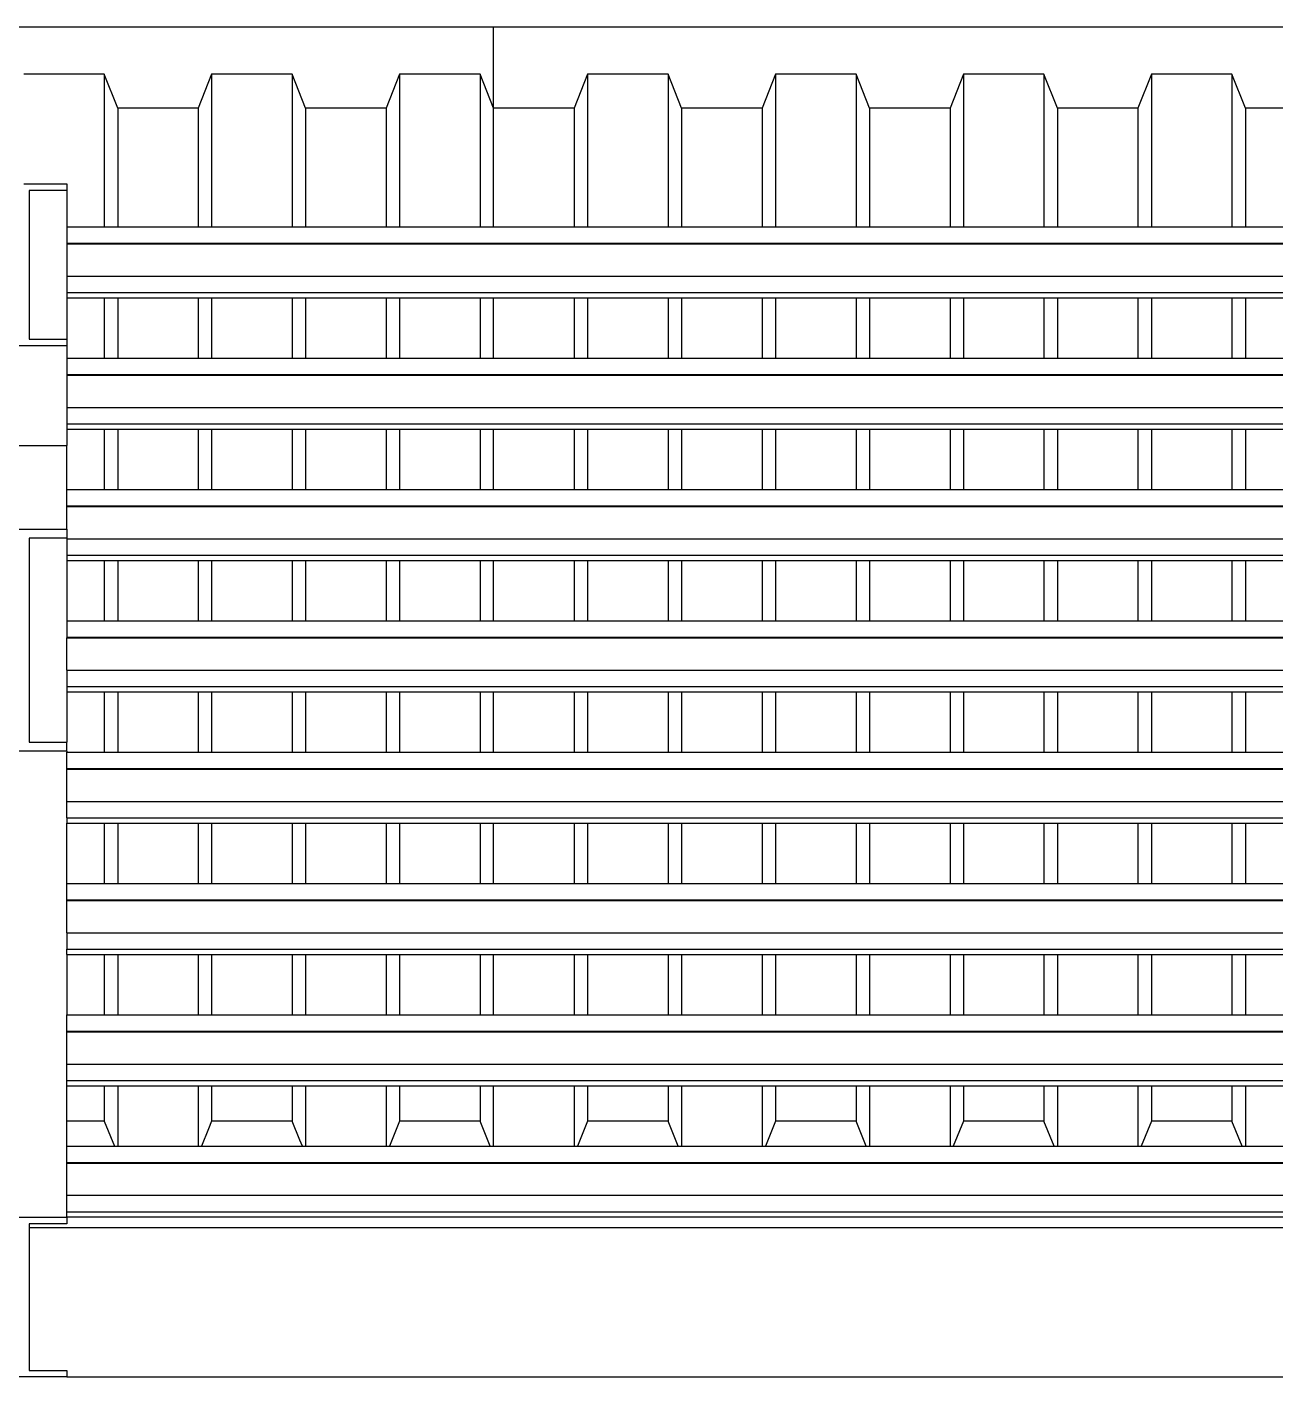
# Model space of a CAD drawing. Extents: x -35.6 to 35.6, y -12.2 to 13.4.
# Drawn here: x -7.485 to -5.61, y 10.833 to 12.861 of the extents above; entities that cross this region are included whole.
import ezdxf

# ---------------------------------------------------------------- set-up
doc = ezdxf.new("R2010")
doc.units = 0
doc.layers.get('0').update_dxf_attribs({"linetype": 'CONTINUOUS'})
doc.layers.add('SECTIONCUTEDGES', color=7, linetype='CONTINUOUS')

msp = doc.modelspace()

# ---------------------------------------------------------------- linework, layer by layer
for p, q in [((-7.3691, 12.7899), (-7.3691, 12.5607)), ((-7.2077, 12.7899), (-7.2077, 12.5607)), ((-7.0867, 12.7899), (-7.0867, 12.5607)), ((-6.9253, 12.7899), (-6.9253, 12.5607)), ((-6.8042, 12.7899), (-6.8042, 12.5607)), ((-6.6429, 12.7899), (-6.6429, 12.5607)), ((-6.5218, 12.7899), (-6.5218, 12.5607)), ((-6.3604, 12.7899), (-6.3604, 12.5607)), ((-6.2394, 12.7899), (-6.2394, 12.5607)), ((-6.078, 12.7899), (-6.078, 12.5607)), ((-5.957, 12.7899), (-5.957, 12.5607)), ((-5.7956, 12.7899), (-5.7956, 12.5607)), ((-5.6746, 12.7899), (-5.6746, 12.5607)), ((-7.3489, 12.7392), (-7.3489, 12.5607)), ((-7.2279, 12.7392), (-7.2279, 12.5607)), ((-7.0665, 12.7392), (-7.0665, 12.5607)), ((-6.9454, 12.7392), (-6.9454, 12.5607)), ((-6.7841, 12.5607), (-6.7841, 12.7392)), ((-6.663, 12.7392), (-6.663, 12.5607)), ((-6.5017, 12.7392), (-6.5017, 12.5607)), ((-6.3806, 12.7392), (-6.3806, 12.5607)), ((-6.2192, 12.7392), (-6.2192, 12.5607)), ((-6.0982, 12.7392), (-6.0982, 12.5607)), ((-5.9368, 12.7392), (-5.9368, 12.5607)), ((-5.8158, 12.7392), (-5.8158, 12.5607)), ((-5.6544, 12.7392), (-5.6544, 12.5607)), ((-7.4252, 12.6154), (-7.4252, 12.5607)), ((-7.4252, 12.5607), (-7.3691, 12.5607)), ((-7.4252, 12.5607), (-7.4252, 12.536)), ((-7.3691, 12.5607), (-7.3489, 12.5607)), ((-7.3489, 12.5607), (-7.2279, 12.5607)), ((-7.2279, 12.5607), (-7.2077, 12.5607)), ((-7.2077, 12.5607), (-7.0867, 12.5607)), ((-7.0867, 12.5607), (-7.0665, 12.5607)), ((-7.0665, 12.5607), (-6.9454, 12.5607)), ((-6.9454, 12.5607), (-6.9253, 12.5607)), ((-6.9253, 12.5607), (-6.8042, 12.5607)), ((-6.8042, 12.5607), (-6.7841, 12.5607)), ((-6.7841, 12.5607), (-6.663, 12.5607)), ((-6.663, 12.5607), (-6.6429, 12.5607)), ((-6.6429, 12.5607), (-6.5218, 12.5607)), ((-6.5218, 12.5607), (-6.5017, 12.5607)), ((-6.5017, 12.5607), (-6.3806, 12.5607)), ((-6.3806, 12.5607), (-6.3604, 12.5607)), ((-6.3604, 12.5607), (-6.2394, 12.5607)), ((-6.2394, 12.5607), (-6.2192, 12.5607)), ((-6.2192, 12.5607), (-6.0982, 12.5607)), ((-6.0982, 12.5607), (-6.078, 12.5607)), ((-6.078, 12.5607), (-5.957, 12.5607)), ((-5.957, 12.5607), (-5.9368, 12.5607)), ((-5.9368, 12.5607), (-5.8158, 12.5607)), ((-5.8158, 12.5607), (-5.7956, 12.5607)), ((-5.7956, 12.5607), (-5.6746, 12.5607)), ((-5.6746, 12.5607), (-5.6544, 12.5607)), ((-5.6544, 12.5607), (-5.5334, 12.5607)), ((-7.4252, 12.536), (-3.7952, 12.536)), ((-7.4252, 12.536), (-7.4252, 12.5352)), ((-7.4252, 12.5352), (-3.7952, 12.5352)), ((-7.4252, 12.5352), (-7.4252, 12.4867)), ((-7.4252, 12.4867), (-3.7952, 12.4867)), ((-7.4252, 12.4867), (-7.4252, 12.4621)), ((-7.4252, 12.4621), (-3.7952, 12.4621)), ((-7.4252, 12.4621), (-7.4252, 12.4538)), ((-7.4252, 12.4538), (-7.3691, 12.4538)), ((-7.4252, 12.4538), (-7.4252, 12.392)), ((-7.3691, 12.4538), (-7.3691, 12.3634)), ((-7.3691, 12.4538), (-7.3489, 12.4538)), ((-7.3489, 12.4538), (-7.3489, 12.3634)), ((-7.3489, 12.4538), (-7.2279, 12.4538)), ((-7.2279, 12.4538), (-7.2279, 12.3634)), ((-7.2279, 12.4538), (-7.2077, 12.4538)), ((-7.2077, 12.4538), (-7.2077, 12.3634)), ((-7.2077, 12.4538), (-7.0867, 12.4538)), ((-7.0867, 12.4538), (-7.0867, 12.3634)), ((-7.0867, 12.4538), (-7.0665, 12.4538)), ((-7.0665, 12.4538), (-7.0665, 12.3634)), ((-7.0665, 12.4538), (-6.9454, 12.4538)), ((-6.9454, 12.4538), (-6.9454, 12.3634)), ((-6.9454, 12.4538), (-6.9253, 12.4538)), ((-6.9253, 12.4538), (-6.9253, 12.3634)), ((-6.9253, 12.4538), (-6.8042, 12.4538)), ((-6.8042, 12.4538), (-6.8042, 12.3634)), ((-6.8042, 12.4538), (-6.7841, 12.4538)), ((-6.7841, 12.3634), (-6.7841, 12.4538)), ((-6.7841, 12.4538), (-6.663, 12.4538)), ((-6.663, 12.4538), (-6.663, 12.3634)), ((-6.663, 12.4538), (-6.6429, 12.4538)), ((-6.6429, 12.4538), (-6.6429, 12.3634)), ((-6.6429, 12.4538), (-6.5218, 12.4538)), ((-6.5218, 12.4538), (-6.5218, 12.3634)), ((-6.5218, 12.4538), (-6.5017, 12.4538)), ((-6.5017, 12.4538), (-6.5017, 12.3634)), ((-6.5017, 12.4538), (-6.3806, 12.4538)), ((-6.3806, 12.4538), (-6.3806, 12.3634)), ((-6.3806, 12.4538), (-6.3604, 12.4538)), ((-6.3604, 12.4538), (-6.3604, 12.3634)), ((-6.3604, 12.4538), (-6.2394, 12.4538)), ((-6.2394, 12.4538), (-6.2394, 12.3634)), ((-6.2394, 12.4538), (-6.2192, 12.4538)), ((-6.2192, 12.4538), (-6.2192, 12.3634)), ((-6.2192, 12.4538), (-6.0982, 12.4538)), ((-6.0982, 12.4538), (-6.0982, 12.3634)), ((-6.0982, 12.4538), (-6.078, 12.4538)), ((-6.078, 12.4538), (-6.078, 12.3634)), ((-6.078, 12.4538), (-5.957, 12.4538)), ((-5.957, 12.4538), (-5.957, 12.3634)), ((-5.957, 12.4538), (-5.9368, 12.4538)), ((-5.9368, 12.4538), (-5.9368, 12.3634)), ((-5.9368, 12.4538), (-5.8158, 12.4538)), ((-5.8158, 12.4538), (-5.8158, 12.3634)), ((-5.8158, 12.4538), (-5.7956, 12.4538)), ((-5.7956, 12.4538), (-5.7956, 12.3634)), ((-5.7956, 12.4538), (-5.6746, 12.4538)), ((-5.6746, 12.4538), (-5.6746, 12.3634)), ((-5.6746, 12.4538), (-5.6544, 12.4538)), ((-5.6544, 12.4538), (-5.6544, 12.3634)), ((-5.6544, 12.4538), (-5.5334, 12.4538)), ((-7.4252, 12.3821), (-7.4252, 12.3634)), ((-7.4252, 12.3634), (-7.3691, 12.3634)), ((-7.4252, 12.3634), (-7.4252, 12.3388)), ((-7.3691, 12.3634), (-7.3489, 12.3634)), ((-7.3489, 12.3634), (-7.2279, 12.3634)), ((-7.2279, 12.3634), (-7.2077, 12.3634)), ((-7.2077, 12.3634), (-7.0867, 12.3634)), ((-7.0867, 12.3634), (-7.0665, 12.3634)), ((-7.0665, 12.3634), (-6.9454, 12.3634)), ((-6.9454, 12.3634), (-6.9253, 12.3634)), ((-6.9253, 12.3634), (-6.8042, 12.3634)), ((-6.8042, 12.3634), (-6.7841, 12.3634)), ((-6.7841, 12.3634), (-6.663, 12.3634)), ((-6.663, 12.3634), (-6.6429, 12.3634)), ((-6.6429, 12.3634), (-6.5218, 12.3634)), ((-6.5218, 12.3634), (-6.5017, 12.3634)), ((-6.5017, 12.3634), (-6.3806, 12.3634)), ((-6.3806, 12.3634), (-6.3604, 12.3634)), ((-6.3604, 12.3634), (-6.2394, 12.3634)), ((-6.2394, 12.3634), (-6.2192, 12.3634)), ((-6.2192, 12.3634), (-6.0982, 12.3634)), ((-6.0982, 12.3634), (-6.078, 12.3634)), ((-6.078, 12.3634), (-5.957, 12.3634)), ((-5.957, 12.3634), (-5.9368, 12.3634)), ((-5.9368, 12.3634), (-5.8158, 12.3634)), ((-5.8158, 12.3634), (-5.7956, 12.3634)), ((-5.7956, 12.3634), (-5.6746, 12.3634)), ((-5.6746, 12.3634), (-5.6544, 12.3634)), ((-5.6544, 12.3634), (-5.5334, 12.3634)), ((-7.4252, 12.3388), (-3.7952, 12.3388)), ((-7.4252, 12.3388), (-7.4252, 12.3379)), ((-7.4252, 12.3379), (-3.7952, 12.3379)), ((-7.4252, 12.3379), (-7.4252, 12.2894)), ((-7.4252, 12.2894), (-3.7952, 12.2894)), ((-7.4252, 12.2894), (-7.4252, 12.2648)), ((-7.4252, 12.2648), (-3.7952, 12.2648)), ((-7.4252, 12.2648), (-7.4252, 12.2566)), ((-7.4252, 12.2566), (-7.3691, 12.2566)), ((-7.4252, 12.2566), (-7.4252, 12.2324)), ((-7.3691, 12.2566), (-7.3691, 12.1661)), ((-7.3691, 12.2566), (-7.3489, 12.2566)), ((-7.3489, 12.2566), (-7.3489, 12.1661)), ((-7.3489, 12.2566), (-7.2279, 12.2566)), ((-7.2279, 12.2566), (-7.2279, 12.1661)), ((-7.2279, 12.2566), (-7.2077, 12.2566)), ((-7.2077, 12.2566), (-7.2077, 12.1661)), ((-7.2077, 12.2566), (-7.0867, 12.2566)), ((-7.0867, 12.2566), (-7.0867, 12.1661)), ((-7.0867, 12.2566), (-7.0665, 12.2566)), ((-7.0665, 12.2566), (-7.0665, 12.1661)), ((-7.0665, 12.2566), (-6.9454, 12.2566)), ((-6.9454, 12.2566), (-6.9454, 12.1661)), ((-6.9454, 12.2566), (-6.9253, 12.2566)), ((-6.9253, 12.2566), (-6.9253, 12.1661)), ((-6.9253, 12.2566), (-6.8042, 12.2566)), ((-6.8042, 12.2566), (-6.8042, 12.1661)), ((-6.8042, 12.2566), (-6.7841, 12.2566)), ((-6.7841, 12.1661), (-6.7841, 12.2566)), ((-6.7841, 12.2566), (-6.663, 12.2566)), ((-6.663, 12.2566), (-6.663, 12.1661)), ((-6.663, 12.2566), (-6.6429, 12.2566)), ((-6.6429, 12.2566), (-6.6429, 12.1661)), ((-6.6429, 12.2566), (-6.5218, 12.2566)), ((-6.5218, 12.2566), (-6.5218, 12.1661)), ((-6.5218, 12.2566), (-6.5017, 12.2566)), ((-6.5017, 12.2566), (-6.5017, 12.1661)), ((-6.5017, 12.2566), (-6.3806, 12.2566)), ((-6.3806, 12.2566), (-6.3806, 12.1661)), ((-6.3806, 12.2566), (-6.3604, 12.2566)), ((-6.3604, 12.2566), (-6.3604, 12.1661)), ((-6.3604, 12.2566), (-6.2394, 12.2566)), ((-6.2394, 12.2566), (-6.2394, 12.1661)), ((-6.2394, 12.2566), (-6.2192, 12.2566)), ((-6.2192, 12.2566), (-6.2192, 12.1661)), ((-6.2192, 12.2566), (-6.0982, 12.2566)), ((-6.0982, 12.2566), (-6.0982, 12.1661)), ((-6.0982, 12.2566), (-6.078, 12.2566)), ((-6.078, 12.2566), (-6.078, 12.1661)), ((-6.078, 12.2566), (-5.957, 12.2566)), ((-5.957, 12.2566), (-5.957, 12.1661)), ((-5.957, 12.2566), (-5.9368, 12.2566)), ((-5.9368, 12.2566), (-5.9368, 12.1661)), ((-5.9368, 12.2566), (-5.8158, 12.2566)), ((-5.8158, 12.2566), (-5.8158, 12.1661)), ((-5.8158, 12.2566), (-5.7956, 12.2566)), ((-5.7956, 12.2566), (-5.7956, 12.1661)), ((-5.7956, 12.2566), (-5.6746, 12.2566)), ((-5.6746, 12.2566), (-5.6746, 12.1661)), ((-5.6746, 12.2566), (-5.6544, 12.2566)), ((-5.6544, 12.2566), (-5.6544, 12.1661)), ((-5.6544, 12.2566), (-5.5334, 12.2566)), ((-7.5452, 12.2324), (-7.4252, 12.2324)), ((-7.4252, 12.1661), (-7.4252, 12.2324)), ((-7.4252, 12.1661), (-7.3691, 12.1661)), ((-7.4252, 12.1415), (-7.4252, 12.1661)), ((-7.3691, 12.1661), (-7.3489, 12.1661)), ((-7.3489, 12.1661), (-7.2279, 12.1661)), ((-7.2279, 12.1661), (-7.2077, 12.1661)), ((-7.2077, 12.1661), (-7.0867, 12.1661)), ((-7.0867, 12.1661), (-7.0665, 12.1661)), ((-7.0665, 12.1661), (-6.9454, 12.1661)), ((-6.9454, 12.1661), (-6.9253, 12.1661)), ((-6.9253, 12.1661), (-6.8042, 12.1661)), ((-6.8042, 12.1661), (-6.7841, 12.1661)), ((-6.7841, 12.1661), (-6.663, 12.1661)), ((-6.663, 12.1661), (-6.6429, 12.1661)), ((-6.6429, 12.1661), (-6.5218, 12.1661)), ((-6.5218, 12.1661), (-6.5017, 12.1661)), ((-6.5017, 12.1661), (-6.3806, 12.1661)), ((-6.3806, 12.1661), (-6.3604, 12.1661)), ((-6.3604, 12.1661), (-6.2394, 12.1661)), ((-6.2394, 12.1661), (-6.2192, 12.1661)), ((-6.2192, 12.1661), (-6.0982, 12.1661)), ((-6.0982, 12.1661), (-6.078, 12.1661)), ((-6.078, 12.1661), (-5.957, 12.1661)), ((-5.957, 12.1661), (-5.9368, 12.1661)), ((-5.9368, 12.1661), (-5.8158, 12.1661)), ((-5.8158, 12.1661), (-5.7956, 12.1661)), ((-5.7956, 12.1661), (-5.6746, 12.1661)), ((-5.6746, 12.1661), (-5.6544, 12.1661)), ((-5.6544, 12.1661), (-5.5334, 12.1661)), ((-7.4252, 12.1415), (-3.7952, 12.1415)), ((-7.4252, 12.1407), (-7.4252, 12.1415)), ((-7.4252, 12.1407), (-3.7952, 12.1407)), ((-7.4252, 12.1064), (-7.4252, 12.1407)), ((-7.4252, 12.0928), (-7.4252, 12.0922)), ((-7.4252, 12.0922), (-3.7952, 12.0922)), ((-7.4252, 12.0922), (-7.4252, 12.0675)), ((-7.4252, 12.0675), (-3.7952, 12.0675)), ((-7.4252, 12.0675), (-7.4252, 12.0593)), ((-7.4252, 12.0593), (-7.3691, 12.0593)), ((-7.4252, 12.0593), (-7.4252, 11.9689)), ((-7.3691, 12.0593), (-7.3691, 11.9689)), ((-7.3691, 12.0593), (-7.3489, 12.0593)), ((-7.3489, 12.0593), (-7.3489, 11.9689)), ((-7.3489, 12.0593), (-7.2279, 12.0593)), ((-7.2279, 12.0593), (-7.2279, 11.9689)), ((-7.2279, 12.0593), (-7.2077, 12.0593)), ((-7.2077, 12.0593), (-7.2077, 11.9689)), ((-7.2077, 12.0593), (-7.0867, 12.0593)), ((-7.0867, 12.0593), (-7.0867, 11.9689)), ((-7.0867, 12.0593), (-7.0665, 12.0593)), ((-7.0665, 12.0593), (-7.0665, 11.9689)), ((-7.0665, 12.0593), (-6.9454, 12.0593)), ((-6.9454, 12.0593), (-6.9454, 11.9689)), ((-6.9454, 12.0593), (-6.9253, 12.0593)), ((-6.9253, 12.0593), (-6.9253, 11.9689)), ((-6.9253, 12.0593), (-6.8042, 12.0593)), ((-6.8042, 12.0593), (-6.8042, 11.9689)), ((-6.8042, 12.0593), (-6.7841, 12.0593)), ((-6.7841, 11.9689), (-6.7841, 12.0593)), ((-6.7841, 12.0593), (-6.663, 12.0593)), ((-6.663, 12.0593), (-6.663, 11.9689)), ((-6.663, 12.0593), (-6.6429, 12.0593)), ((-6.6429, 12.0593), (-6.6429, 11.9689)), ((-6.6429, 12.0593), (-6.5218, 12.0593)), ((-6.5218, 12.0593), (-6.5218, 11.9689)), ((-6.5218, 12.0593), (-6.5017, 12.0593)), ((-6.5017, 12.0593), (-6.5017, 11.9689)), ((-6.5017, 12.0593), (-6.3806, 12.0593)), ((-6.3806, 12.0593), (-6.3806, 11.9689)), ((-6.3806, 12.0593), (-6.3604, 12.0593)), ((-6.3604, 12.0593), (-6.3604, 11.9689)), ((-6.3604, 12.0593), (-6.2394, 12.0593)), ((-6.2394, 12.0593), (-6.2394, 11.9689)), ((-6.2394, 12.0593), (-6.2192, 12.0593)), ((-6.2192, 12.0593), (-6.2192, 11.9689)), ((-6.2192, 12.0593), (-6.0982, 12.0593)), ((-6.0982, 12.0593), (-6.0982, 11.9689)), ((-6.0982, 12.0593), (-6.078, 12.0593)), ((-6.078, 12.0593), (-6.078, 11.9689)), ((-6.078, 12.0593), (-5.957, 12.0593)), ((-5.957, 12.0593), (-5.957, 11.9689)), ((-5.957, 12.0593), (-5.9368, 12.0593)), ((-5.9368, 12.0593), (-5.9368, 11.9689)), ((-5.9368, 12.0593), (-5.8158, 12.0593)), ((-5.8158, 12.0593), (-5.8158, 11.9689)), ((-5.8158, 12.0593), (-5.7956, 12.0593)), ((-5.7956, 12.0593), (-5.7956, 11.9689)), ((-5.7956, 12.0593), (-5.6746, 12.0593)), ((-5.6746, 12.0593), (-5.6746, 11.9689)), ((-5.6746, 12.0593), (-5.6544, 12.0593)), ((-5.6544, 12.0593), (-5.6544, 11.9689)), ((-5.6544, 12.0593), (-5.5334, 12.0593)), ((-7.4252, 11.9689), (-7.3691, 11.9689)), ((-7.4252, 11.9689), (-7.4252, 11.9442)), ((-7.3691, 11.9689), (-7.3489, 11.9689)), ((-7.3489, 11.9689), (-7.2279, 11.9689)), ((-7.2279, 11.9689), (-7.2077, 11.9689)), ((-7.2077, 11.9689), (-7.0867, 11.9689)), ((-7.0867, 11.9689), (-7.0665, 11.9689)), ((-7.0665, 11.9689), (-6.9454, 11.9689)), ((-6.9454, 11.9689), (-6.9253, 11.9689)), ((-6.9253, 11.9689), (-6.8042, 11.9689)), ((-6.8042, 11.9689), (-6.7841, 11.9689)), ((-6.7841, 11.9689), (-6.663, 11.9689)), ((-6.663, 11.9689), (-6.6429, 11.9689)), ((-6.6429, 11.9689), (-6.5218, 11.9689)), ((-6.5218, 11.9689), (-6.5017, 11.9689)), ((-6.5017, 11.9689), (-6.3806, 11.9689)), ((-6.3806, 11.9689), (-6.3604, 11.9689)), ((-6.3604, 11.9689), (-6.2394, 11.9689)), ((-6.2394, 11.9689), (-6.2192, 11.9689)), ((-6.2192, 11.9689), (-6.0982, 11.9689)), ((-6.0982, 11.9689), (-6.078, 11.9689)), ((-6.078, 11.9689), (-5.957, 11.9689)), ((-5.957, 11.9689), (-5.9368, 11.9689)), ((-5.9368, 11.9689), (-5.8158, 11.9689)), ((-5.8158, 11.9689), (-5.7956, 11.9689)), ((-5.7956, 11.9689), (-5.6746, 11.9689)), ((-5.6746, 11.9689), (-5.6544, 11.9689)), ((-5.6544, 11.9689), (-5.5334, 11.9689)), ((-7.4252, 11.9442), (-3.7952, 11.9442)), ((-7.4252, 11.9442), (-7.4252, 11.9434)), ((-7.4252, 11.9434), (-3.7952, 11.9434)), ((-7.4252, 11.8949), (-7.4252, 11.9434)), ((-7.4252, 11.8949), (-3.7952, 11.8949)), ((-7.4252, 11.8949), (-7.4252, 11.8702)), ((-7.4252, 11.8702), (-3.7952, 11.8702)), ((-7.4252, 11.8702), (-7.4252, 11.862)), ((-7.4252, 11.862), (-7.4252, 11.7865)), ((-7.4252, 11.862), (-7.3691, 11.862)), ((-7.3691, 11.862), (-7.3691, 11.7716)), ((-7.3691, 11.862), (-7.3489, 11.862)), ((-7.3489, 11.862), (-7.3489, 11.7716)), ((-7.3489, 11.862), (-7.2279, 11.862)), ((-7.2279, 11.862), (-7.2279, 11.7716)), ((-7.2279, 11.862), (-7.2077, 11.862)), ((-7.2077, 11.862), (-7.2077, 11.7716)), ((-7.2077, 11.862), (-7.0867, 11.862)), ((-7.0867, 11.862), (-7.0867, 11.7716)), ((-7.0867, 11.862), (-7.0665, 11.862)), ((-7.0665, 11.862), (-7.0665, 11.7716)), ((-7.0665, 11.862), (-6.9454, 11.862)), ((-6.9454, 11.862), (-6.9454, 11.7716)), ((-6.9454, 11.862), (-6.9253, 11.862)), ((-6.9253, 11.862), (-6.9253, 11.7716)), ((-6.9253, 11.862), (-6.8042, 11.862)), ((-6.8042, 11.862), (-6.8042, 11.7716)), ((-6.8042, 11.862), (-6.7841, 11.862)), ((-6.7841, 11.7716), (-6.7841, 11.862)), ((-6.7841, 11.862), (-6.663, 11.862)), ((-6.663, 11.862), (-6.663, 11.7716)), ((-6.663, 11.862), (-6.6429, 11.862)), ((-6.6429, 11.862), (-6.6429, 11.7716)), ((-6.6429, 11.862), (-6.5218, 11.862)), ((-6.5218, 11.862), (-6.5218, 11.7716)), ((-6.5218, 11.862), (-6.5017, 11.862)), ((-6.5017, 11.862), (-6.5017, 11.7716)), ((-6.5017, 11.862), (-6.3806, 11.862)), ((-6.3806, 11.862), (-6.3806, 11.7716)), ((-6.3806, 11.862), (-6.3604, 11.862)), ((-6.3604, 11.862), (-6.3604, 11.7716)), ((-6.3604, 11.862), (-6.2394, 11.862)), ((-6.2394, 11.862), (-6.2394, 11.7716)), ((-6.2394, 11.862), (-6.2192, 11.862)), ((-6.2192, 11.862), (-6.2192, 11.7716)), ((-6.2192, 11.862), (-6.0982, 11.862)), ((-6.0982, 11.862), (-6.0982, 11.7716)), ((-6.0982, 11.862), (-6.078, 11.862)), ((-6.078, 11.862), (-6.078, 11.7716)), ((-6.078, 11.862), (-5.957, 11.862)), ((-5.957, 11.862), (-5.957, 11.7716)), ((-5.957, 11.862), (-5.9368, 11.862)), ((-5.9368, 11.862), (-5.9368, 11.7716)), ((-5.9368, 11.862), (-5.8158, 11.862)), ((-5.8158, 11.862), (-5.8158, 11.7716)), ((-5.8158, 11.862), (-5.7956, 11.862)), ((-5.7956, 11.862), (-5.7956, 11.7716)), ((-5.7956, 11.862), (-5.6746, 11.862)), ((-5.6746, 11.862), (-5.6746, 11.7716)), ((-5.6746, 11.862), (-5.6544, 11.862)), ((-5.6544, 11.862), (-5.6544, 11.7716)), ((-5.6544, 11.862), (-5.5334, 11.862)), ((-7.4252, 11.7729), (-7.4252, 11.7716)), ((-7.4252, 11.7716), (-7.3691, 11.7716)), ((-7.4252, 11.7469), (-7.4252, 11.7716)), ((-7.3691, 11.7716), (-7.3489, 11.7716)), ((-7.3489, 11.7716), (-7.2279, 11.7716)), ((-7.2279, 11.7716), (-7.2077, 11.7716)), ((-7.2077, 11.7716), (-7.0867, 11.7716)), ((-7.0867, 11.7716), (-7.0665, 11.7716)), ((-7.0665, 11.7716), (-6.9454, 11.7716)), ((-6.9454, 11.7716), (-6.9253, 11.7716)), ((-6.9253, 11.7716), (-6.8042, 11.7716)), ((-6.8042, 11.7716), (-6.7841, 11.7716)), ((-6.7841, 11.7716), (-6.663, 11.7716)), ((-6.663, 11.7716), (-6.6429, 11.7716)), ((-6.6429, 11.7716), (-6.5218, 11.7716)), ((-6.5218, 11.7716), (-6.5017, 11.7716)), ((-6.5017, 11.7716), (-6.3806, 11.7716)), ((-6.3806, 11.7716), (-6.3604, 11.7716)), ((-6.3604, 11.7716), (-6.2394, 11.7716)), ((-6.2394, 11.7716), (-6.2192, 11.7716)), ((-6.2192, 11.7716), (-6.0982, 11.7716)), ((-6.0982, 11.7716), (-6.078, 11.7716)), ((-6.078, 11.7716), (-5.957, 11.7716)), ((-5.957, 11.7716), (-5.9368, 11.7716)), ((-5.9368, 11.7716), (-5.8158, 11.7716)), ((-5.8158, 11.7716), (-5.7956, 11.7716)), ((-5.7956, 11.7716), (-5.6746, 11.7716)), ((-5.6746, 11.7716), (-5.6544, 11.7716)), ((-5.6544, 11.7716), (-5.5334, 11.7716)), ((-7.4252, 11.7469), (-3.7952, 11.7469)), ((-7.4252, 11.7461), (-7.4252, 11.7469)), ((-7.4252, 11.7461), (-3.7952, 11.7461)), ((-7.4252, 11.6976), (-7.4252, 11.7461)), ((-7.4252, 11.6976), (-3.7952, 11.6976)), ((-7.4252, 11.6729), (-7.4252, 11.6976)), ((-7.4252, 11.6729), (-3.7952, 11.6729)), ((-7.4252, 11.6729), (-7.4252, 11.6647)), ((-7.4252, 11.6647), (-7.3691, 11.6647)), ((-7.4252, 11.5743), (-7.4252, 11.6647)), ((-7.3691, 11.6647), (-7.3691, 11.5743)), ((-7.3691, 11.6647), (-7.3489, 11.6647)), ((-7.3489, 11.6647), (-7.3489, 11.5743)), ((-7.3489, 11.6647), (-7.2279, 11.6647)), ((-7.2279, 11.6647), (-7.2279, 11.5743)), ((-7.2279, 11.6647), (-7.2077, 11.6647)), ((-7.2077, 11.6647), (-7.2077, 11.5743)), ((-7.2077, 11.6647), (-7.0867, 11.6647)), ((-7.0867, 11.6647), (-7.0867, 11.5743)), ((-7.0867, 11.6647), (-7.0665, 11.6647)), ((-7.0665, 11.6647), (-7.0665, 11.5743)), ((-7.0665, 11.6647), (-6.9454, 11.6647)), ((-6.9454, 11.6647), (-6.9454, 11.5743)), ((-6.9454, 11.6647), (-6.9253, 11.6647)), ((-6.9253, 11.6647), (-6.9253, 11.5743)), ((-6.9253, 11.6647), (-6.8042, 11.6647)), ((-6.8042, 11.6647), (-6.8042, 11.5743)), ((-6.8042, 11.6647), (-6.7841, 11.6647)), ((-6.7841, 11.5743), (-6.7841, 11.6647)), ((-6.7841, 11.6647), (-6.663, 11.6647)), ((-6.663, 11.6647), (-6.663, 11.5743)), ((-6.663, 11.6647), (-6.6429, 11.6647)), ((-6.6429, 11.6647), (-6.6429, 11.5743)), ((-6.6429, 11.6647), (-6.5218, 11.6647)), ((-6.5218, 11.6647), (-6.5218, 11.5743)), ((-6.5218, 11.6647), (-6.5017, 11.6647)), ((-6.5017, 11.6647), (-6.5017, 11.5743)), ((-6.5017, 11.6647), (-6.3806, 11.6647)), ((-6.3806, 11.6647), (-6.3806, 11.5743)), ((-6.3806, 11.6647), (-6.3604, 11.6647)), ((-6.3604, 11.6647), (-6.3604, 11.5743)), ((-6.3604, 11.6647), (-6.2394, 11.6647)), ((-6.2394, 11.6647), (-6.2394, 11.5743)), ((-6.2394, 11.6647), (-6.2192, 11.6647)), ((-6.2192, 11.6647), (-6.2192, 11.5743)), ((-6.2192, 11.6647), (-6.0982, 11.6647)), ((-6.0982, 11.6647), (-6.0982, 11.5743)), ((-6.0982, 11.6647), (-6.078, 11.6647)), ((-6.078, 11.6647), (-6.078, 11.5743)), ((-6.078, 11.6647), (-5.957, 11.6647)), ((-5.957, 11.6647), (-5.957, 11.5743)), ((-5.957, 11.6647), (-5.9368, 11.6647)), ((-5.9368, 11.6647), (-5.9368, 11.5743)), ((-5.9368, 11.6647), (-5.8158, 11.6647)), ((-5.8158, 11.6647), (-5.8158, 11.5743)), ((-5.8158, 11.6647), (-5.7956, 11.6647)), ((-5.7956, 11.6647), (-5.7956, 11.5743)), ((-5.7956, 11.6647), (-5.6746, 11.6647)), ((-5.6746, 11.6647), (-5.6746, 11.5743)), ((-5.6746, 11.6647), (-5.6544, 11.6647)), ((-5.6544, 11.6647), (-5.6544, 11.5743)), ((-5.6544, 11.6647), (-5.5334, 11.6647)), ((-7.4252, 11.5743), (-7.3691, 11.5743)), ((-7.4252, 11.5496), (-7.4252, 11.5743)), ((-7.3691, 11.5743), (-7.3489, 11.5743)), ((-7.3489, 11.5743), (-7.2279, 11.5743)), ((-7.2279, 11.5743), (-7.2077, 11.5743)), ((-7.2077, 11.5743), (-7.0867, 11.5743)), ((-7.0867, 11.5743), (-7.0665, 11.5743)), ((-7.0665, 11.5743), (-6.9454, 11.5743)), ((-6.9454, 11.5743), (-6.9253, 11.5743)), ((-6.9253, 11.5743), (-6.8042, 11.5743)), ((-6.8042, 11.5743), (-6.7841, 11.5743)), ((-6.7841, 11.5743), (-6.663, 11.5743)), ((-6.663, 11.5743), (-6.6429, 11.5743)), ((-6.6429, 11.5743), (-6.5218, 11.5743)), ((-6.5218, 11.5743), (-6.5017, 11.5743)), ((-6.5017, 11.5743), (-6.3806, 11.5743)), ((-6.3806, 11.5743), (-6.3604, 11.5743)), ((-6.3604, 11.5743), (-6.2394, 11.5743)), ((-6.2394, 11.5743), (-6.2192, 11.5743)), ((-6.2192, 11.5743), (-6.0982, 11.5743)), ((-6.0982, 11.5743), (-6.078, 11.5743)), ((-6.078, 11.5743), (-5.957, 11.5743)), ((-5.957, 11.5743), (-5.9368, 11.5743)), ((-5.9368, 11.5743), (-5.8158, 11.5743)), ((-5.8158, 11.5743), (-5.7956, 11.5743)), ((-5.7956, 11.5743), (-5.6746, 11.5743)), ((-5.6746, 11.5743), (-5.6544, 11.5743)), ((-5.6544, 11.5743), (-5.5334, 11.5743)), ((-7.4252, 11.5496), (-3.7952, 11.5496)), ((-7.4252, 11.5488), (-7.4252, 11.5496)), ((-7.4252, 11.5488), (-3.7952, 11.5488)), ((-7.4252, 11.5003), (-7.4252, 11.5488)), ((-7.4252, 11.5003), (-3.7952, 11.5003)), ((-7.4252, 11.5003), (-7.4252, 11.4757)), ((-7.4252, 11.4757), (-3.7952, 11.4757)), ((-7.4252, 11.4674), (-7.4252, 11.4757)), ((-7.4252, 11.4674), (-7.3691, 11.4674)), ((-7.4252, 11.4674), (-7.4252, 11.377)), ((-7.3691, 11.4674), (-7.3691, 11.377)), ((-7.3691, 11.4674), (-7.3489, 11.4674)), ((-7.3489, 11.4674), (-7.3489, 11.377)), ((-7.3489, 11.4674), (-7.2279, 11.4674)), ((-7.2279, 11.4674), (-7.2279, 11.377)), ((-7.2279, 11.4674), (-7.2077, 11.4674)), ((-7.2077, 11.4674), (-7.2077, 11.377)), ((-7.2077, 11.4674), (-7.0867, 11.4674)), ((-7.0867, 11.4674), (-7.0867, 11.377)), ((-7.0867, 11.4674), (-7.0665, 11.4674)), ((-7.0665, 11.4674), (-7.0665, 11.377)), ((-7.0665, 11.4674), (-6.9454, 11.4674)), ((-6.9454, 11.4674), (-6.9454, 11.377)), ((-6.9454, 11.4674), (-6.9253, 11.4674)), ((-6.9253, 11.4674), (-6.9253, 11.377)), ((-6.9253, 11.4674), (-6.8042, 11.4674)), ((-6.8042, 11.4674), (-6.8042, 11.377)), ((-6.8042, 11.4674), (-6.7841, 11.4674)), ((-6.7841, 11.377), (-6.7841, 11.4674)), ((-6.7841, 11.4674), (-6.663, 11.4674)), ((-6.663, 11.4674), (-6.663, 11.377)), ((-6.663, 11.4674), (-6.6429, 11.4674)), ((-6.6429, 11.4674), (-6.6429, 11.377)), ((-6.6429, 11.4674), (-6.5218, 11.4674)), ((-6.5218, 11.4674), (-6.5218, 11.377)), ((-6.5218, 11.4674), (-6.5017, 11.4674)), ((-6.5017, 11.4674), (-6.5017, 11.377)), ((-6.5017, 11.4674), (-6.3806, 11.4674)), ((-6.3806, 11.4674), (-6.3806, 11.377)), ((-6.3806, 11.4674), (-6.3604, 11.4674)), ((-6.3604, 11.4674), (-6.3604, 11.377)), ((-6.3604, 11.4674), (-6.2394, 11.4674)), ((-6.2394, 11.4674), (-6.2394, 11.377)), ((-6.2394, 11.4674), (-6.2192, 11.4674)), ((-6.2192, 11.4674), (-6.2192, 11.377)), ((-6.2192, 11.4674), (-6.0982, 11.4674)), ((-6.0982, 11.4674), (-6.0982, 11.377)), ((-6.0982, 11.4674), (-6.078, 11.4674)), ((-6.078, 11.4674), (-6.078, 11.377)), ((-6.078, 11.4674), (-5.957, 11.4674)), ((-5.957, 11.4674), (-5.957, 11.377)), ((-5.957, 11.4674), (-5.9368, 11.4674)), ((-5.9368, 11.4674), (-5.9368, 11.377)), ((-5.9368, 11.4674), (-5.8158, 11.4674)), ((-5.8158, 11.4674), (-5.8158, 11.377)), ((-5.8158, 11.4674), (-5.7956, 11.4674)), ((-5.7956, 11.4674), (-5.7956, 11.377)), ((-5.7956, 11.4674), (-5.6746, 11.4674)), ((-5.6746, 11.4674), (-5.6746, 11.377)), ((-5.6746, 11.4674), (-5.6544, 11.4674)), ((-5.6544, 11.4674), (-5.6544, 11.377)), ((-5.6544, 11.4674), (-5.5334, 11.4674)), ((-7.4252, 11.377), (-7.3691, 11.377)), ((-7.4252, 11.3524), (-7.4252, 11.377)), ((-7.3691, 11.377), (-7.3489, 11.377)), ((-7.3489, 11.377), (-7.2279, 11.377)), ((-7.2279, 11.377), (-7.2077, 11.377)), ((-7.2077, 11.377), (-7.0867, 11.377)), ((-7.0867, 11.377), (-7.0665, 11.377)), ((-7.0665, 11.377), (-6.9454, 11.377)), ((-6.9454, 11.377), (-6.9253, 11.377)), ((-6.9253, 11.377), (-6.8042, 11.377)), ((-6.8042, 11.377), (-6.7841, 11.377)), ((-6.7841, 11.377), (-6.663, 11.377)), ((-6.663, 11.377), (-6.6429, 11.377)), ((-6.6429, 11.377), (-6.5218, 11.377)), ((-6.5218, 11.377), (-6.5017, 11.377)), ((-6.5017, 11.377), (-6.3806, 11.377)), ((-6.3806, 11.377), (-6.3604, 11.377)), ((-6.3604, 11.377), (-6.2394, 11.377)), ((-6.2394, 11.377), (-6.2192, 11.377)), ((-6.2192, 11.377), (-6.0982, 11.377)), ((-6.0982, 11.377), (-6.078, 11.377)), ((-6.078, 11.377), (-5.957, 11.377)), ((-5.957, 11.377), (-5.9368, 11.377)), ((-5.9368, 11.377), (-5.8158, 11.377)), ((-5.8158, 11.377), (-5.7956, 11.377)), ((-5.7956, 11.377), (-5.6746, 11.377)), ((-5.6746, 11.377), (-5.6544, 11.377)), ((-5.6544, 11.377), (-5.5334, 11.377)), ((-7.4252, 11.3524), (-3.7952, 11.3524)), ((-7.4252, 11.3515), (-7.4252, 11.3524)), ((-7.4252, 11.3515), (-3.7952, 11.3515)), ((-7.4252, 11.303), (-7.4252, 11.3515)), ((-7.4252, 11.303), (-3.7952, 11.303)), ((-7.4252, 11.2784), (-7.4252, 11.303)), ((-7.4252, 11.2784), (-3.7952, 11.2784)), ((-7.4252, 11.2702), (-7.4252, 11.2784)), ((-7.4252, 11.2702), (-7.3691, 11.2702)), ((-7.4252, 11.217), (-7.4252, 11.2702)), ((-7.3691, 11.2702), (-7.3691, 11.217)), ((-7.3691, 11.2702), (-7.3489, 11.2702)), ((-7.3489, 11.2702), (-7.3489, 11.1797)), ((-7.3489, 11.2702), (-7.2279, 11.2702)), ((-7.2279, 11.2702), (-7.2279, 11.1797)), ((-7.2279, 11.2702), (-7.2077, 11.2702)), ((-7.2077, 11.2702), (-7.2077, 11.217)), ((-7.2077, 11.2702), (-7.0867, 11.2702)), ((-7.0867, 11.2702), (-7.0867, 11.217)), ((-7.0867, 11.2702), (-7.0665, 11.2702)), ((-7.0665, 11.2702), (-7.0665, 11.1797)), ((-7.0665, 11.2702), (-6.9454, 11.2702)), ((-6.9454, 11.2702), (-6.9454, 11.1797)), ((-6.9454, 11.2702), (-6.9253, 11.2702)), ((-6.9253, 11.2702), (-6.9253, 11.217)), ((-6.9253, 11.2702), (-6.8042, 11.2702)), ((-6.8042, 11.2702), (-6.8042, 11.217)), ((-6.8042, 11.2702), (-6.7841, 11.2702)), ((-6.7841, 11.1797), (-6.7841, 11.2702)), ((-6.7841, 11.2702), (-6.663, 11.2702)), ((-6.663, 11.2702), (-6.663, 11.1797)), ((-6.663, 11.2702), (-6.6429, 11.2702)), ((-6.6429, 11.2702), (-6.6429, 11.217)), ((-6.6429, 11.2702), (-6.5218, 11.2702)), ((-6.5218, 11.2702), (-6.5218, 11.217)), ((-6.5218, 11.2702), (-6.5017, 11.2702)), ((-6.5017, 11.2702), (-6.5017, 11.1797)), ((-6.5017, 11.2702), (-6.3806, 11.2702)), ((-6.3806, 11.2702), (-6.3806, 11.1797)), ((-6.3806, 11.2702), (-6.3604, 11.2702)), ((-6.3604, 11.2702), (-6.3604, 11.217)), ((-6.3604, 11.2702), (-6.2394, 11.2702)), ((-6.2394, 11.2702), (-6.2394, 11.217)), ((-6.2394, 11.2702), (-6.2192, 11.2702)), ((-6.2192, 11.2702), (-6.2192, 11.1797)), ((-6.2192, 11.2702), (-6.0982, 11.2702)), ((-6.0982, 11.2702), (-6.0982, 11.1797)), ((-6.0982, 11.2702), (-6.078, 11.2702)), ((-6.078, 11.2702), (-6.078, 11.217)), ((-6.078, 11.2702), (-5.957, 11.2702)), ((-5.957, 11.2702), (-5.957, 11.217)), ((-5.957, 11.2702), (-5.9368, 11.2702)), ((-5.9368, 11.2702), (-5.9368, 11.1797)), ((-5.9368, 11.2702), (-5.8158, 11.2702)), ((-5.8158, 11.2702), (-5.8158, 11.1797)), ((-5.8158, 11.2702), (-5.7956, 11.2702)), ((-5.7956, 11.2702), (-5.7956, 11.217)), ((-5.7956, 11.2702), (-5.6746, 11.2702)), ((-5.6746, 11.2702), (-5.6746, 11.217)), ((-5.6746, 11.2702), (-5.6544, 11.2702)), ((-5.6544, 11.2702), (-5.6544, 11.1797)), ((-5.6544, 11.2702), (-5.5334, 11.2702)), ((-7.3691, 11.217), (-7.4252, 11.217)), ((-7.4252, 11.1797), (-7.4252, 11.217)), ((-7.3691, 11.217), (-7.3538, 11.1797)), ((-7.2077, 11.217), (-7.2123, 11.2059)), ((-7.0867, 11.217), (-7.2077, 11.217)), ((-7.0751, 11.1887), (-7.0867, 11.217)), ((-6.9253, 11.217), (-6.9405, 11.1797)), ((-6.8042, 11.217), (-6.9253, 11.217)), ((-6.789, 11.1797), (-6.8042, 11.217)), ((-6.6429, 11.217), (-6.6581, 11.1797)), ((-6.5218, 11.217), (-6.6429, 11.217)), ((-6.5066, 11.1797), (-6.5218, 11.217)), ((-6.3604, 11.217), (-6.3757, 11.1797)), ((-6.2394, 11.217), (-6.3604, 11.217)), ((-6.2242, 11.1797), (-6.2394, 11.217)), ((-6.078, 11.217), (-6.0933, 11.1797)), ((-5.957, 11.217), (-6.078, 11.217)), ((-5.9417, 11.1797), (-5.957, 11.217)), ((-5.7956, 11.217), (-5.8109, 11.1797)), ((-5.6746, 11.217), (-5.7956, 11.217)), ((-5.6593, 11.1797), (-5.6746, 11.217)), ((-7.2123, 11.2059), (-7.2229, 11.1797)), ((-7.4252, 11.1797), (-7.3538, 11.1797)), ((-7.4252, 11.1551), (-7.4252, 11.1797)), ((-7.3538, 11.1797), (-7.3489, 11.1797)), ((-7.3489, 11.1797), (-7.2279, 11.1797)), ((-7.2279, 11.1797), (-7.2229, 11.1797)), ((-7.2229, 11.1797), (-7.0714, 11.1797)), ((-7.0714, 11.1797), (-7.0751, 11.1887)), ((-7.0714, 11.1797), (-7.0665, 11.1797)), ((-7.0665, 11.1797), (-6.9454, 11.1797)), ((-6.9454, 11.1797), (-6.9405, 11.1797)), ((-6.9405, 11.1797), (-6.789, 11.1797)), ((-6.789, 11.1797), (-6.7841, 11.1797)), ((-6.7841, 11.1797), (-6.663, 11.1797)), ((-6.663, 11.1797), (-6.6581, 11.1797)), ((-6.6581, 11.1797), (-6.5066, 11.1797)), ((-6.5066, 11.1797), (-6.5017, 11.1797)), ((-6.5017, 11.1797), (-6.3806, 11.1797)), ((-6.3806, 11.1797), (-6.3757, 11.1797)), ((-6.3757, 11.1797), (-6.2242, 11.1797)), ((-6.2242, 11.1797), (-6.2192, 11.1797)), ((-6.2192, 11.1797), (-6.0982, 11.1797)), ((-6.0982, 11.1797), (-6.0933, 11.1797)), ((-6.0933, 11.1797), (-5.9417, 11.1797)), ((-5.9417, 11.1797), (-5.9368, 11.1797)), ((-5.9368, 11.1797), (-5.8158, 11.1797)), ((-5.8158, 11.1797), (-5.8109, 11.1797)), ((-5.8109, 11.1797), (-5.6593, 11.1797)), ((-5.6593, 11.1797), (-5.6544, 11.1797)), ((-5.6544, 11.1797), (-5.5334, 11.1797)), ((-7.4252, 11.1551), (-3.7952, 11.1551)), ((-7.4252, 11.1543), (-7.4252, 11.1551)), ((-7.4252, 11.1543), (-3.7952, 11.1543)), ((-7.4252, 11.1058), (-7.4252, 11.1543)), ((-7.4252, 11.1058), (-3.7952, 11.1058)), ((-7.4252, 11.0811), (-7.4252, 11.1058)), ((-7.4252, 11.0811), (-3.8852, 11.0811)), ((-7.4252, 11.0729), (-7.4252, 11.0811)), ((-3.8852, 11.0729), (-7.4252, 11.0729)), ((-3.8852, 11.0569), (-7.4821, 11.0569)), ((-7.4252, 10.8329), (-3.8852, 10.8329))]:
    msp.add_line(p, q)
at = {"layer": 'SECTIONCUTEDGES'}
for p, q in [((-9.8906, 12.8609), (-6.7841, 12.8609)), ((-6.7841, 12.7392), (-6.7841, 12.8609)), ((-6.7841, 12.8609), (-3.7967, 12.8609)), ((-7.3691, 12.7899), (-7.4901, 12.7899)), ((-7.3489, 12.7392), (-7.3691, 12.7899)), ((-7.2077, 12.7899), (-7.2279, 12.7392)), ((-7.0867, 12.7899), (-7.2077, 12.7899)), ((-7.0665, 12.7392), (-7.0867, 12.7899)), ((-6.9253, 12.7899), (-6.9454, 12.7392)), ((-6.8042, 12.7899), (-6.9253, 12.7899)), ((-6.7841, 12.7392), (-6.8042, 12.7899)), ((-6.6429, 12.7899), (-6.663, 12.7392)), ((-6.5218, 12.7899), (-6.6429, 12.7899)), ((-6.5017, 12.7392), (-6.5218, 12.7899)), ((-6.3604, 12.7899), (-6.3806, 12.7392)), ((-6.2394, 12.7899), (-6.3604, 12.7899)), ((-6.2192, 12.7392), (-6.2394, 12.7899)), ((-6.078, 12.7899), (-6.0982, 12.7392)), ((-5.957, 12.7899), (-6.078, 12.7899)), ((-5.9368, 12.7392), (-5.957, 12.7899)), ((-5.7956, 12.7899), (-5.8158, 12.7392)), ((-5.6746, 12.7899), (-5.7956, 12.7899)), ((-5.6544, 12.7392), (-5.6746, 12.7899)), ((-7.2279, 12.7392), (-7.3489, 12.7392)), ((-6.9454, 12.7392), (-7.0665, 12.7392)), ((-6.663, 12.7392), (-6.7841, 12.7392)), ((-6.3806, 12.7392), (-6.5017, 12.7392)), ((-6.0982, 12.7392), (-6.2192, 12.7392)), ((-5.8158, 12.7392), (-5.9368, 12.7392)), ((-5.5334, 12.7392), (-5.6544, 12.7392)), ((-7.4901, 12.6254), (-7.4252, 12.6254)), ((-7.4252, 12.6154), (-7.4821, 12.6154)), ((-7.4821, 12.6154), (-7.4821, 12.392)), ((-7.4252, 12.6254), (-7.4252, 12.6154)), ((-7.4821, 12.392), (-7.4252, 12.392)), ((-7.4252, 12.392), (-7.4252, 12.3821)), ((-7.4252, 12.3821), (-7.5452, 12.3821)), ((-7.5452, 12.1064), (-7.4252, 12.1064)), ((-7.4252, 12.0928), (-7.4821, 12.0928)), ((-7.4821, 12.0928), (-7.4821, 11.7865)), ((-7.4252, 12.1064), (-7.4252, 12.0928)), ((-7.4821, 11.7865), (-7.4252, 11.7865)), ((-7.4252, 11.7729), (-7.4252, 11.7865)), ((-7.4252, 11.7729), (-7.5452, 11.7729)), ((-7.5452, 11.0729), (-7.4252, 11.0729)), ((-7.4252, 11.0729), (-7.4252, 11.0631)), ((-7.4252, 11.0631), (-7.4821, 11.0631)), ((-7.4821, 11.0631), (-7.4821, 11.0569)), ((-7.4821, 11.0569), (-7.4821, 10.8427)), ((-7.4252, 10.8329), (-7.5452, 10.8329)), ((-7.4821, 10.8427), (-7.4252, 10.8427)), ((-7.4252, 10.8427), (-7.4252, 10.8329))]:
    msp.add_line(p, q, dxfattribs=at)

doc.saveas('drawing.dxf')
